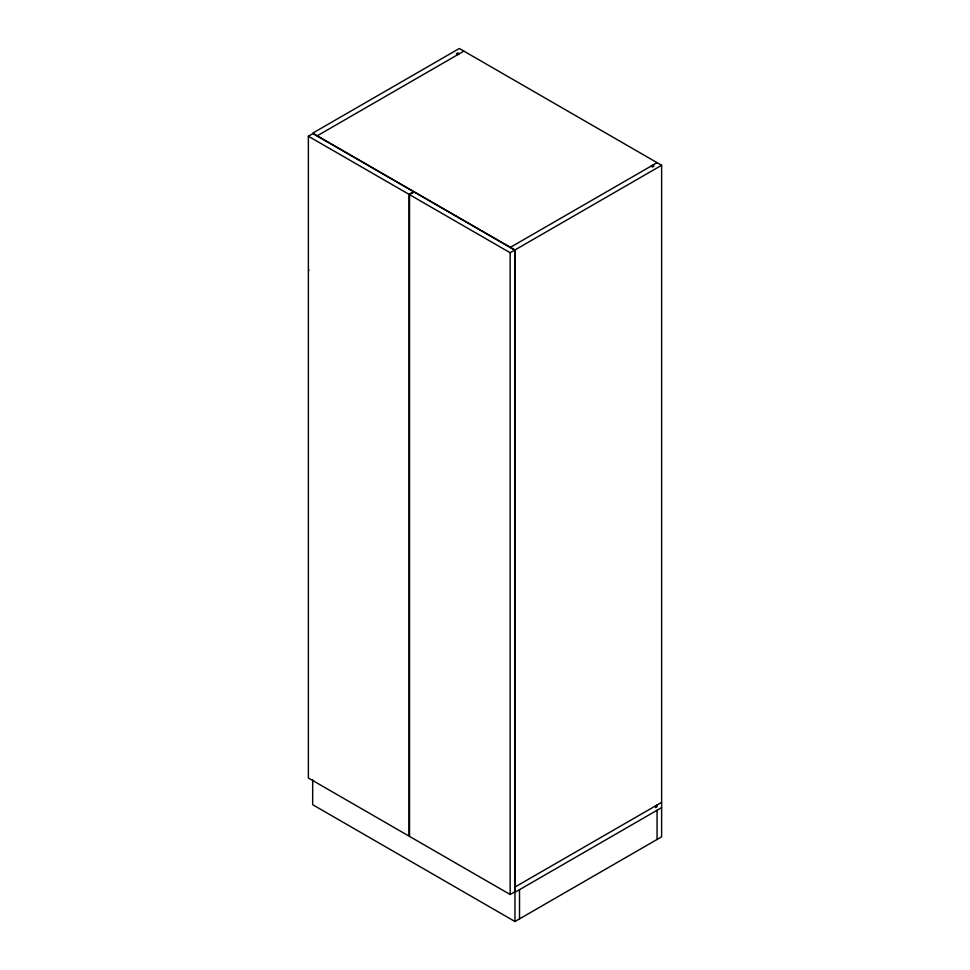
<?xml version="1.0" encoding="UTF-8"?>
<svg xmlns="http://www.w3.org/2000/svg" width="970" height="970" viewBox="0 0 970 970"><rect width="100%" height="100%" fill="white"/><g stroke="black" fill="none" stroke-linecap="round" stroke-linejoin="round"><path stroke-width="1.45" d="M308.375 136.236L312.934 133.605L413.572 191.708L409.013 194.339L308.375 136.236L308.375 778.001L409.013 836.104L409.013 194.339M317.226 135.8L463.89 51.131M409.522 194.631L414.069 191.999L514.706 250.102L514.706 891.866L510.159 894.498L409.522 836.395L409.522 194.631L510.159 252.733L514.706 250.102M510.414 247.326L657.066 162.657M661.625 165.288L459.331 48.5L312.679 133.169L514.961 249.957L661.625 165.288L661.625 836.831L514.961 921.5L312.679 804.712L312.679 779.892M514.961 887.053L661.625 802.372M514.961 892.303L661.625 807.634M459.331 53.75L457.816 52.877L456.3 53.75L457.816 54.635M652.519 165.288L654.035 166.161L652.519 167.034L651.003 166.161M657.066 805.003L657.066 806.761L655.55 807.634L655.55 805.876M657.066 810.253L657.066 839.462M519.52 889.672L519.52 918.869M514.961 249.957L514.961 921.5M510.159 252.733L510.159 894.498M308.799 269.83L308.799 270.521"/></g></svg>
